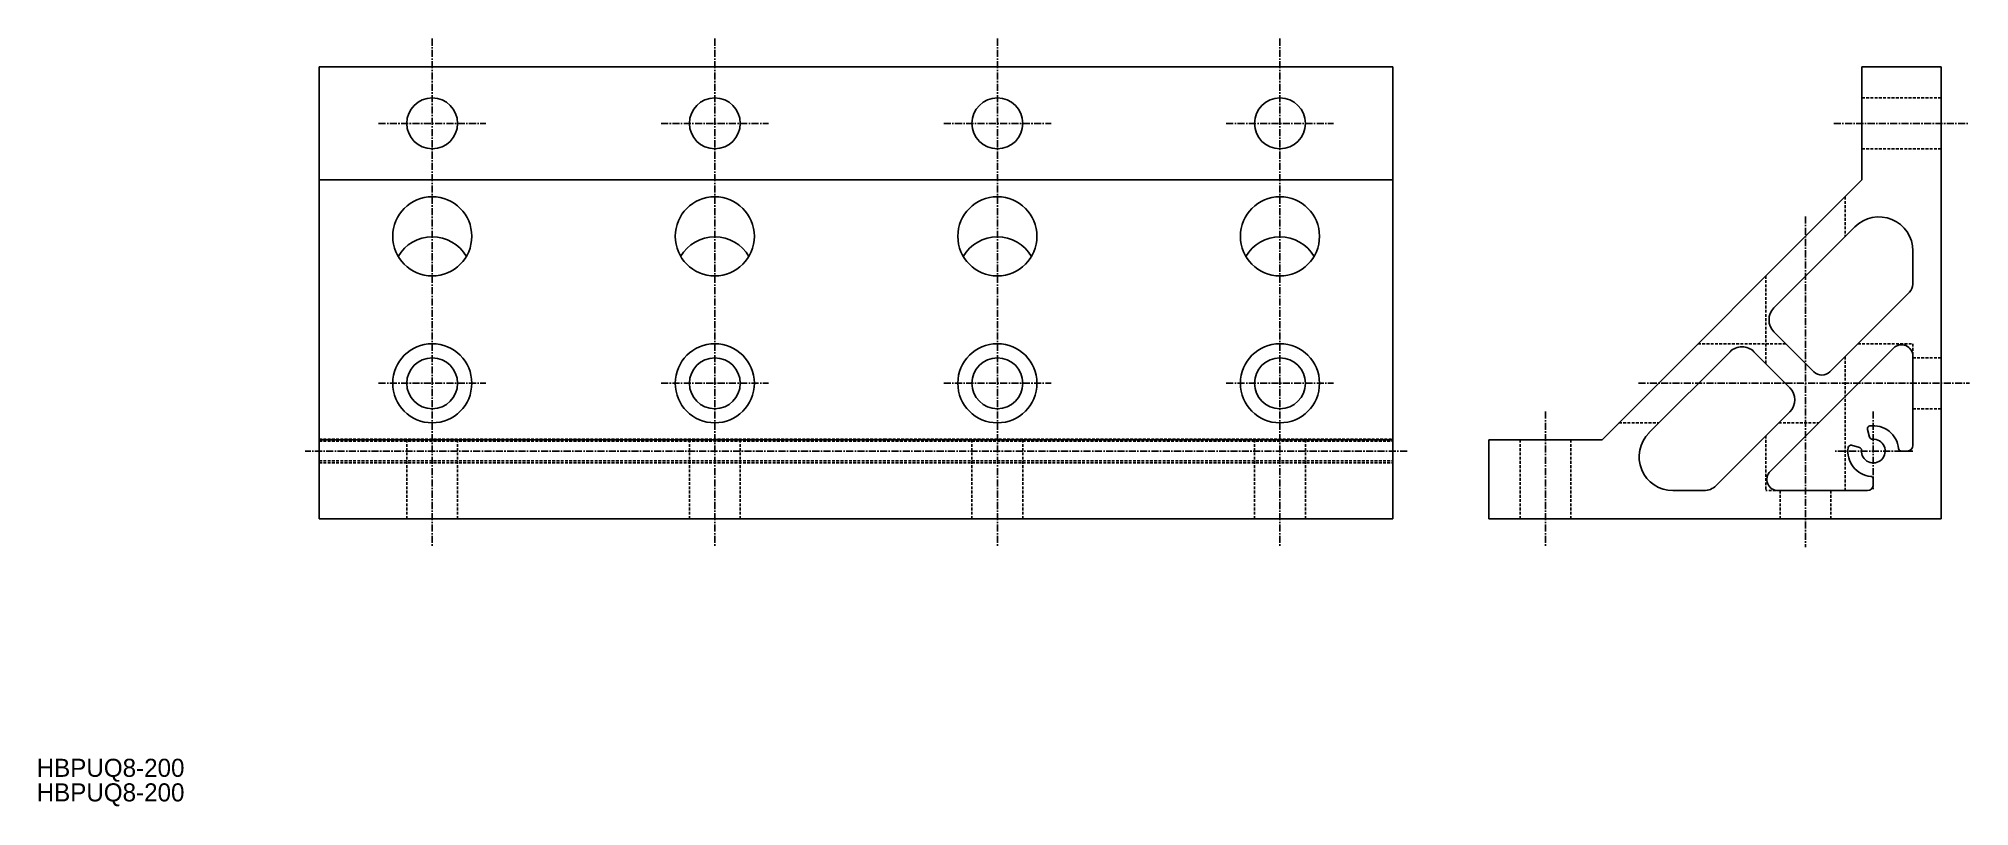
# Model space of a CAD drawing. Extents: x 0 to 342, y -1 to 135.
import ezdxf

# ---------------------------------------------------------------- set-up
doc = ezdxf.new("R2010")
doc.units = 0
doc.linetypes.add('CENTER', pattern=[2, 1.25, -0.25, 0.25, -0.25])
doc.linetypes.add('DASHED', pattern=[0.75, 0.5, -0.25])
doc.layers.get('0').update_dxf_attribs({"linetype": 'CONTINUOUS'})
doc.layers.add('CENTER', color=1, linetype='CENTER')

msp = doc.modelspace()

# ---------------------------------------------------------------- linework, layer by layer
at = {"color": 7, "linetype": 'CONTINUOUS'}
for p, q in [((50, 130), (240, 130)), ((50, 50), (50, 130)), ((240, 50), (240, 130)), ((322.99, 110.01), (322.99, 130)), ((336.99, 130), (322.99, 130)), ((336.99, 130), (336.99, 50)), ((50, 110.01), (140, 110.01)), ((140, 110.01), (240, 110.01)), ((276.99, 64), (322.99, 110.01)), ((307.42, 87.36), (321.75, 101.69)), ((331.99, 97.45), (331.99, 91.55)), ((317.32, 76.04), (331.41, 90.14)), ((307.42, 83.11), (314.49, 76.04)), ((285.3, 65.24), (299.64, 79.58)), ((303.88, 79.58), (310.25, 73.21)), ((306.76, 58.41), (328.58, 80.24)), ((331.99, 78.82), (331.99, 63)), ((297.15, 55.88), (310.25, 68.97)), ((323.97, 65.83), (324.33, 64.46)), ((50, 64), (140, 64)), ((140, 64), (240, 64)), ((256.99, 64), (256.99, 50)), ((276.99, 64), (256.99, 64)), ((321.16, 63.03), (322.53, 62.66)), ((330.99, 62), (329.97, 62)), ((295.03, 55), (289.55, 55)), ((323.99, 55), (308.17, 55)), ((324.99, 56), (324.99, 57.03)), ((50, 50), (140, 50)), ((140, 50), (240, 50)), ((256.99, 50), (336.99, 50))]:
    msp.add_line(p, q, dxfattribs=at)
at = {"color": 3, "linetype": 'DASHED'}
for p, q in [((322.99, 124.5), (336.99, 124.5)), ((322.99, 115.5), (336.99, 115.5)), ((319.99, 107.01), (319.99, 99.93)), ((305.99, 93.01), (305.99, 77.46)), ((293.99, 81), (309.53, 81)), ((319.99, 78.72), (319.99, 55)), ((322.27, 81), (331.99, 81)), ((331.99, 81), (331.99, 78.5)), ((331.99, 78.5), (336.99, 78.5)), ((331.99, 69.5), (336.99, 69.5)), ((279.99, 67), (287.06, 67)), ((308.27, 67), (315.34, 67)), ((50, 64.1), (150, 64.1)), ((50, 63.75), (140, 63.75)), ((65.5, 64), (65.5, 50)), ((74.5, 64), (74.5, 50)), ((115.5, 64), (115.5, 50)), ((124.5, 64), (124.5, 50)), ((140, 63.75), (240, 63.75)), ((150, 64.1), (240, 64.1)), ((165.5, 64), (165.5, 50)), ((174.5, 64), (174.5, 50)), ((215.5, 64), (215.5, 50)), ((224.5, 64), (224.5, 50)), ((262.49, 64), (262.49, 50)), ((271.49, 64), (271.49, 50)), ((305.99, 64.72), (305.99, 55)), ((50, 60.25), (140, 60.25)), ((50, 59.9), (140, 59.9)), ((140, 60.25), (240, 60.25)), ((140, 59.9), (240, 59.9)), ((308.49, 55), (305.99, 55)), ((308.49, 55), (308.49, 50)), ((317.49, 55), (317.49, 50))]:
    msp.add_line(p, q, dxfattribs=at)
at = {"color": 7, "linetype": 'CONTINUOUS'}
for centre, radius in [((70, 120), 4.5), ((120, 120), 4.5), ((170, 120), 4.5), ((220, 120), 4.5), ((70, 100.01), 7), ((120, 100.01), 7), ((170, 100.01), 7), ((220, 100.01), 7), ((70, 74), 7), ((120, 74), 7), ((170, 74), 7), ((220, 74), 7), ((70, 74), 4.5), ((120, 74), 4.5), ((170, 74), 4.5), ((220, 74), 4.5)]:
    msp.add_circle(centre, radius, dxfattribs=at)
for centre, radius, start, end in [((325.99, 97.45), 6, 0, 135), ((70, 92.93), 7, 30.3364, 149.6636), ((120, 92.93), 7, 30.3364, 149.6636), ((170, 92.93), 7, 30.3364, 149.6636), ((220, 92.93), 7, 30.3364, 149.6636), ((329.99, 91.55), 2, 315, 0), ((309.54, 85.24), 3, 135, 224.9997), ((301.76, 77.46), 3, 44.9997, 135), ((329.99, 78.82), 2, 0, 135), ((315.9, 77.46), 2, 224.9997, 315), ((308.12, 71.09), 3, 315, 44.9997), ((289.55, 61), 6, 135, 270), ((324.45, 65.96), 0.5, 97.8202, 195.0017), ((324.99, 62), 4.5, 5.7392, 97.8202), ((324.99, 62), 4.5, 172.181, 264.2608), ((321.03, 62.54), 0.5, 75.0017, 172.181), ((322.4, 62.18), 0.5, 356.0869, 75.0017), ((324.99, 62), 2.1, 176.0869, 93.9131), ((324.82, 64.59), 0.5, 195.0017, 273.9131), ((329.97, 62.5), 0.5, 185.7392, 270), ((330.99, 63), 1, 270, 0), ((308.17, 57), 2, 135, 270), ((295.03, 58), 3, 270, 315), ((323.99, 56), 1, 270, 0), ((324.49, 57.03), 0.5, 0, 84.2608)]:
    msp.add_arc(centre, radius, start, end, dxfattribs=at)
at = {"layer": 'CENTER', "color": 1, "linetype": 'CENTER'}
for p, q in [((70, 135), (70, 45)), ((120, 135), (120, 45)), ((170, 135), (170, 45)), ((220, 135), (220, 45)), ((60.5, 120), (79.5, 120)), ((110.5, 120), (129.5, 120)), ((160.5, 120), (179.5, 120)), ((210.5, 120), (229.5, 120)), ((317.99, 120), (341.99, 120)), ((312.99, 103.54), (312.99, 45)), ((60.5, 74), (79.5, 74)), ((110.5, 74), (129.5, 74)), ((160.5, 74), (179.5, 74)), ((210.5, 74), (229.5, 74)), ((283.45, 74), (341.99, 74)), ((266.99, 69), (266.99, 45)), ((324.99, 69), (324.99, 55)), ((142.5, 62), (47.5, 62)), ((242.5, 62), (142.5, 62)), ((331.99, 62), (317.99, 62))]:
    msp.add_line(p, q, dxfattribs=at)

# ---------------------------------------------------------------- texts
at = {"color": 7, "linetype": 'CONTINUOUS'}
for p in [(0, 4.35), (0, 0)]:
    msp.add_text('HBPUQ8-200', height=3.2, dxfattribs=at).set_placement(p)

doc.saveas('drawing.dxf')
